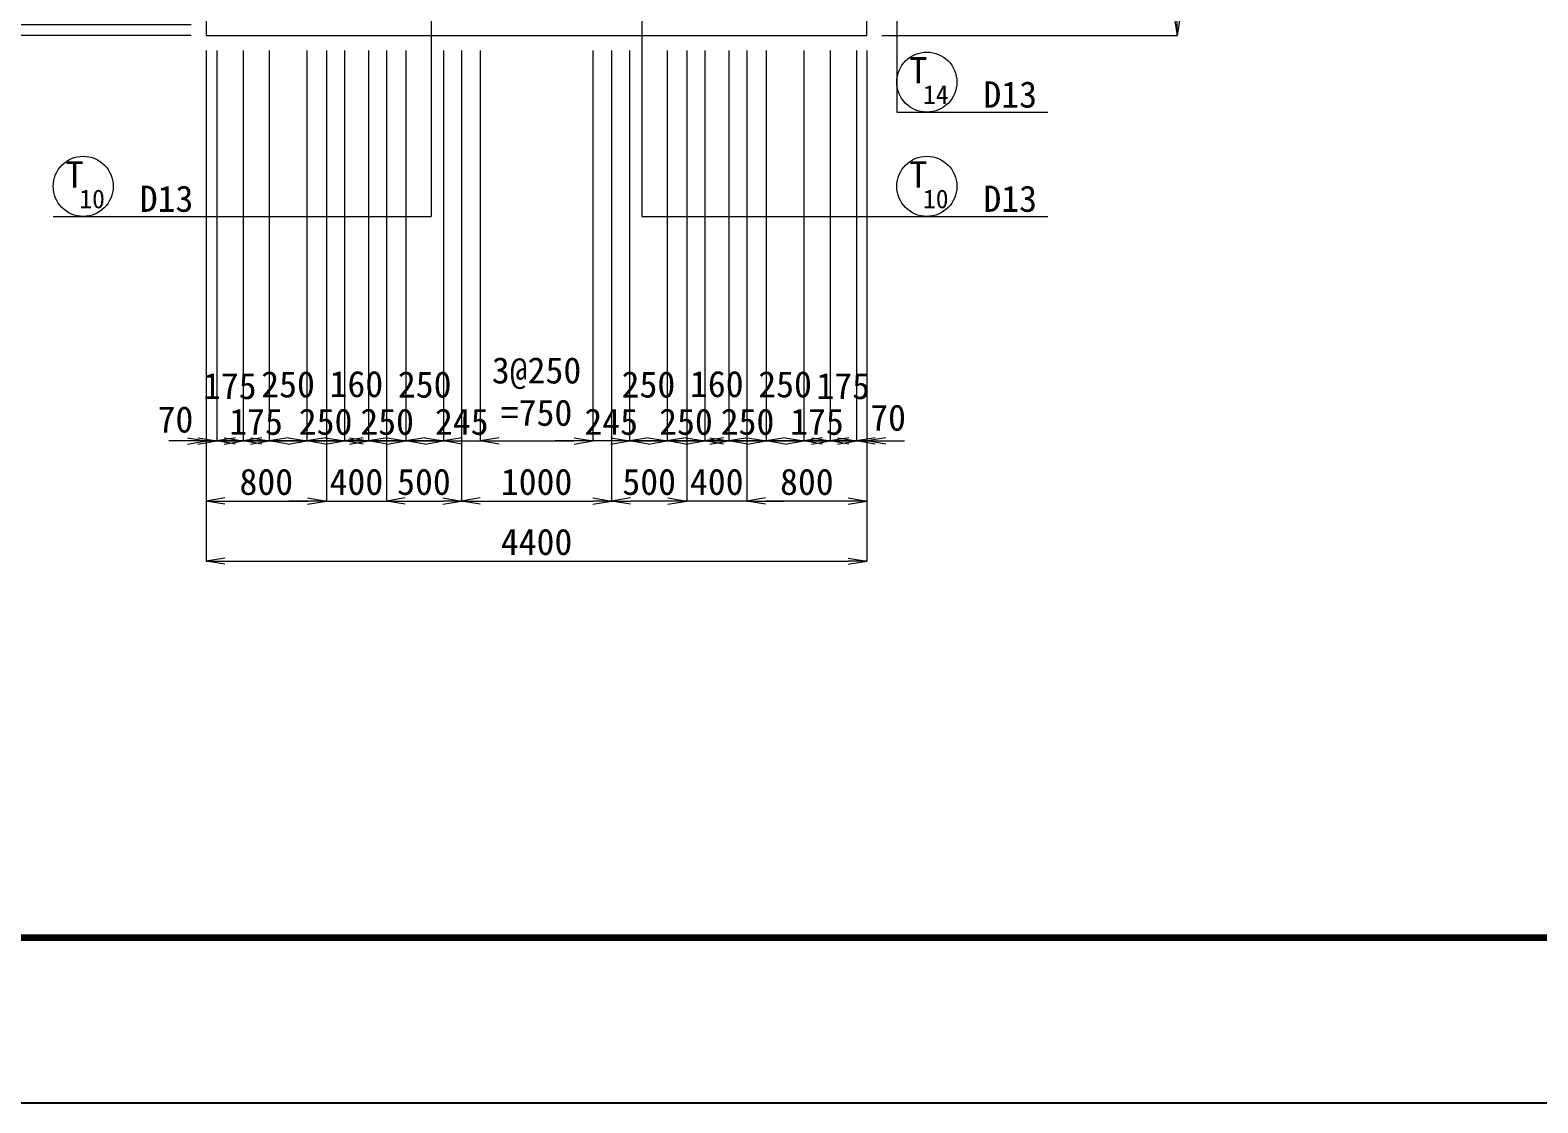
# Model space of a CAD drawing. Header units: millimetres. Extents: x 169470 to 758170, y -17820 to 11880.
# Drawn here: x 258350 to 268390, y -17820 to -10679 of the extents above; entities that cross this region are included whole.
import ezdxf
from ezdxf.enums import TextEntityAlignment as Align

# ---------------------------------------------------------------- set-up
doc = ezdxf.new("R2010")
doc.units = ezdxf.units.MM
doc.header["$LTSCALE"] = 50
doc.header["$PDSIZE"] = 300
doc.layers.get('Defpoints').update_dxf_attribs({"color": 151})
for name, color, linetype, lineweight in [('D-BGD', 7, 'Continuous', 13), ('D-STR-DIM', 7, 'Continuous', 13), ('D-STR-HTXT', 7, 'Continuous', 13), ('D-STR-TXT', 7, 'Continuous', 13), ('D-TTL', 2, 'Continuous', 140)]:
    doc.layers.add(name, color=color, linetype=linetype, lineweight=lineweight)
doc.styles.add('MS ゴシック', font='MS Gothic.ttf')
doc.styles.add('YOKO_GOTHIC', font='MS Gothic.ttf')
doc.dimstyles.new('DIM-50', dxfattribs={"dimscale": 50, "dimtxt": 3.5, "dimasz": 2.5, "dimexe": 0, "dimexo": 2, "dimgap": 0.8, "dimtad": 1, "dimdec": 0, "dimzin": 1, "dimdsep": 46, "dimtxsty": 'MS ゴシック', "dimblk": 'OPEN', "dimcen": 0.1, "dimclrd": 256, "dimclre": 256, "dimclrt": 256, "dimaunit": 1, "dimadec": 3, "dimazin": 0, "dimtfac": 1, "dimtdec": 0, "dimtix": 1, "dimtmove": 2, "dimatfit": 3, "dimldrblk": 'OPEN', "dimfxl": 1, "dimlwd": -1, "dimlwe": -1, "dimarcsym": 2})
doc.dimstyles.new('S50', dxfattribs={"dimscale": 50, "dimtxt": 3.5, "dimasz": 2, "dimexe": 1, "dimexo": 1, "dimgap": 1, "dimtad": 1, "dimdec": 0, "dimzin": 1, "dimdsep": 46, "dimtxsty": 'YOKO_GOTHIC', "dimblk": 'OPEN', "dimcen": 0, "dimclrd": 256, "dimclre": 256, "dimclrt": 256, "dimaunit": 1, "dimadec": 3, "dimazin": 0, "dimtfac": 1, "dimtdec": 0, "dimtix": 1, "dimtmove": 2, "dimatfit": 3, "dimldrblk": 'OPEN', "dimfxl": 1, "dimlwd": -1, "dimlwe": -1, "dimarcsym": 0})

# ---------------------------------------------------------------- blocks, each defined once
blk = doc.blocks.new('_Open')
at = {"color": 0, "linetype": 'ByBlock', "lineweight": -2}
for p, q in [((-1, 0.167), (0, 0)), ((-1, -0.167), (0, 0)), ((0, 0), (-1, 0))]:
    blk.add_line(p, q, dxfattribs=at)
blk = doc.blocks.new('*D1552')
at = {"layer": 'D-STR-DIM', "transparency": 16777216}
for p, q in [((260872, -7514), (256722, -7514)), ((256722, -7639), (256722, -10589)), ((259422, -10714), (256722, -10714))]:
    blk.add_line(p, q, dxfattribs=at)
at = {"layer": 'Defpoints', "color": 0, "transparency": 16777216}
for p in [(260972, -7514), (256722, -10714), (259522, -10714)]:
    blk.add_point(p, dxfattribs=at)
at = {"layer": 'D-STR-DIM', "transparency": 16777216, "xscale": 125, "yscale": 125, "zscale": 125}
for p, rotation in [((256722, -7514), 90), ((256722, -10714), 270)]:
    blk.add_blockref('_Open', p, dxfattribs=dict(at, rotation=rotation))
at = {"layer": 'D-STR-DIM', "transparency": 16777216, "insert": (256594, -9114), "char_height": 175, "attachment_point": 5, "rotation": 90, "style": 'MS ゴシック'}
blk.add_mtext('3200', dxfattribs=at)
blk = doc.blocks.new('*D1555')
at = {"layer": 'D-STR-DIM', "transparency": 16777216}
for p, q in [((259422, -9964), (257122, -9964)), ((257122, -10089), (257122, -10589)), ((259422, -10714), (257122, -10714))]:
    blk.add_line(p, q, dxfattribs=at)
at = {"layer": 'Defpoints', "color": 0, "transparency": 16777216}
for p in [(259522, -9964), (257122, -10714), (259522, -10714)]:
    blk.add_point(p, dxfattribs=at)
at = {"layer": 'D-STR-DIM', "transparency": 16777216, "xscale": 125, "yscale": 125, "zscale": 125}
for p, rotation in [((257122, -9964), 90), ((257122, -10714), 270)]:
    blk.add_blockref('_Open', p, dxfattribs=dict(at, rotation=rotation))
at = {"layer": 'D-STR-DIM', "transparency": 16777216, "insert": (256994, -10339), "char_height": 175, "attachment_point": 5, "rotation": 90, "style": 'MS ゴシック'}
blk.add_mtext('750', dxfattribs=at)
blk = doc.blocks.new('*D1561')
at = {"layer": 'D-STR-DIM', "transparency": 16777216}
for p, q in [((257522, -10519), (257522, -10394)), ((259422, -10644), (257522, -10644)), ((257522, -10644), (257522, -10714)), ((259422, -10714), (257522, -10714)), ((257522, -10839), (257522, -10964))]:
    blk.add_line(p, q, dxfattribs=at)
at = {"layer": 'Defpoints', "color": 0, "transparency": 16777216}
for p in [(257522, -10714), (259522, -10644), (259522, -10714)]:
    blk.add_point(p, dxfattribs=at)
at = {"layer": 'D-STR-DIM', "transparency": 16777216, "xscale": 125, "yscale": 125, "zscale": 125}
for p, rotation in [((257522, -10644), 270), ((257522, -10714), 90)]:
    blk.add_blockref('_Open', p, dxfattribs=dict(at, rotation=rotation))
at = {"layer": 'D-STR-DIM', "transparency": 16777216, "insert": (257394, -10679), "char_height": 175, "attachment_point": 5, "rotation": 90, "style": 'MS ゴシック'}
blk.add_mtext('70', dxfattribs=at)
blk = doc.blocks.new('*D1566')
at = {"layer": 'D-STR-DIM', "transparency": 16777216}
for p, q in [((264622, -9475), (265988, -9475)), ((265988, -10589), (265988, -9600)), ((264022, -10714), (265988, -10714))]:
    blk.add_line(p, q, dxfattribs=at)
at = {"layer": 'Defpoints', "color": 0, "transparency": 16777216}
for p in [(264522, -9475), (265988, -9475), (263922, -10714)]:
    blk.add_point(p, dxfattribs=at)
at = {"layer": 'D-STR-DIM', "transparency": 16777216, "xscale": 125, "yscale": 125, "zscale": 125}
for p, rotation in [((265988, -9475), 90), ((265988, -10714), 270)]:
    blk.add_blockref('_Open', p, dxfattribs=dict(at, rotation=rotation))
at = {"layer": 'D-STR-DIM', "transparency": 16777216, "insert": (265860, -10095), "char_height": 175, "attachment_point": 5, "rotation": 90, "style": 'MS ゴシック'}
blk.add_mtext('1239', dxfattribs=at)
blk = doc.blocks.new('*D1568')
at = {"layer": 'D-STR-DIM', "transparency": 16777216}
for p, q in [((259522, -10814), (259522, -14214)), ((263922, -10814), (263922, -14214)), ((259647, -14214), (263797, -14214))]:
    blk.add_line(p, q, dxfattribs=at)
at = {"layer": 'Defpoints', "color": 0, "transparency": 16777216}
for p in [(259522, -10714), (263922, -10714), (263922, -14214)]:
    blk.add_point(p, dxfattribs=at)
at = {"layer": 'D-STR-DIM', "transparency": 16777216, "xscale": 125, "yscale": 125, "zscale": 125, "rotation": 180}
blk.add_blockref('_Open', (259522, -14214), dxfattribs=at)
at = {"layer": 'D-STR-DIM', "transparency": 16777216, "xscale": 125, "yscale": 125, "zscale": 125}
blk.add_blockref('_Open', (263922, -14214), dxfattribs=at)
at = {"layer": 'D-STR-DIM', "transparency": 16777216, "insert": (261722, -14087), "char_height": 175, "attachment_point": 5, "style": 'MS ゴシック'}
blk.add_mtext('4400', dxfattribs=at)
blk = doc.blocks.new('*D1569')
at = {"layer": 'D-STR-DIM', "transparency": 16777216}
for p, q in [((259522, -10814), (259522, -13814)), ((260322, -10814), (260322, -13814)), ((259647, -13814), (260197, -13814))]:
    blk.add_line(p, q, dxfattribs=at)
at = {"layer": 'Defpoints', "color": 0, "transparency": 16777216}
for p in [(259522, -10714), (260322, -10714), (260322, -13814)]:
    blk.add_point(p, dxfattribs=at)
at = {"layer": 'D-STR-DIM', "transparency": 16777216, "xscale": 125, "yscale": 125, "zscale": 125, "rotation": 180}
blk.add_blockref('_Open', (259522, -13814), dxfattribs=at)
at = {"layer": 'D-STR-DIM', "transparency": 16777216, "xscale": 125, "yscale": 125, "zscale": 125}
blk.add_blockref('_Open', (260322, -13814), dxfattribs=at)
at = {"layer": 'D-STR-DIM', "transparency": 16777216, "insert": (259922, -13687), "char_height": 175, "attachment_point": 5, "style": 'MS ゴシック'}
blk.add_mtext('800', dxfattribs=at)
blk = doc.blocks.new('*D1570')
at = {"layer": 'D-STR-DIM', "transparency": 16777216}
for p, q in [((260322, -10814), (260322, -13814)), ((260722, -10814), (260722, -13814)), ((260197, -13814), (260072, -13814)), ((260322, -13814), (260722, -13814)), ((260847, -13814), (260972, -13814))]:
    blk.add_line(p, q, dxfattribs=at)
at = {"layer": 'Defpoints', "color": 0, "transparency": 16777216}
for p in [(260322, -10714), (260722, -10714), (260722, -13814)]:
    blk.add_point(p, dxfattribs=at)
at = {"layer": 'D-STR-DIM', "transparency": 16777216, "xscale": 125, "yscale": 125, "zscale": 125}
blk.add_blockref('_Open', (260322, -13814), dxfattribs=at)
at = {"layer": 'D-STR-DIM', "transparency": 16777216, "xscale": 125, "yscale": 125, "zscale": 125, "rotation": 180}
blk.add_blockref('_Open', (260722, -13814), dxfattribs=at)
at = {"layer": 'D-STR-DIM', "transparency": 16777216, "insert": (260522, -13687), "char_height": 175, "attachment_point": 5, "style": 'MS ゴシック'}
blk.add_mtext('400', dxfattribs=at)
blk = doc.blocks.new('*D1571')
at = {"layer": 'D-STR-DIM', "transparency": 16777216}
for p, q in [((260722, -10814), (260722, -13814)), ((261222, -10814), (261222, -13814)), ((260847, -13814), (261097, -13814))]:
    blk.add_line(p, q, dxfattribs=at)
at = {"layer": 'Defpoints', "color": 0, "transparency": 16777216}
for p in [(260722, -10714), (261222, -10714), (261222, -13814)]:
    blk.add_point(p, dxfattribs=at)
at = {"layer": 'D-STR-DIM', "transparency": 16777216, "xscale": 125, "yscale": 125, "zscale": 125, "rotation": 180}
blk.add_blockref('_Open', (260722, -13814), dxfattribs=at)
at = {"layer": 'D-STR-DIM', "transparency": 16777216, "xscale": 125, "yscale": 125, "zscale": 125}
blk.add_blockref('_Open', (261222, -13814), dxfattribs=at)
at = {"layer": 'D-STR-DIM', "transparency": 16777216, "insert": (260972, -13687), "char_height": 175, "attachment_point": 5, "style": 'MS ゴシック'}
blk.add_mtext('500', dxfattribs=at)
blk = doc.blocks.new('*D1572')
at = {"layer": 'D-STR-DIM', "transparency": 16777216}
for p, q in [((261222, -10814), (261222, -13814)), ((262222, -10814), (262222, -13814)), ((261347, -13814), (262097, -13814))]:
    blk.add_line(p, q, dxfattribs=at)
at = {"layer": 'Defpoints', "color": 0, "transparency": 16777216}
for p in [(261222, -10714), (262222, -10714), (262222, -13814)]:
    blk.add_point(p, dxfattribs=at)
at = {"layer": 'D-STR-DIM', "transparency": 16777216, "xscale": 125, "yscale": 125, "zscale": 125, "rotation": 180}
blk.add_blockref('_Open', (261222, -13814), dxfattribs=at)
at = {"layer": 'D-STR-DIM', "transparency": 16777216, "xscale": 125, "yscale": 125, "zscale": 125}
blk.add_blockref('_Open', (262222, -13814), dxfattribs=at)
at = {"layer": 'D-STR-DIM', "transparency": 16777216, "insert": (261722, -13687), "char_height": 175, "attachment_point": 5, "style": 'MS ゴシック'}
blk.add_mtext('1000', dxfattribs=at)
blk = doc.blocks.new('*D1573')
at = {"layer": 'D-STR-DIM', "transparency": 16777216}
for p, q in [((259522, -10814), (259522, -13414)), ((259592, -10814), (259592, -13414)), ((259397, -13414), (259272, -13414)), ((259522, -13414), (259592, -13414)), ((259717, -13414), (259842, -13414))]:
    blk.add_line(p, q, dxfattribs=at)
at = {"layer": 'Defpoints', "color": 0, "transparency": 16777216}
for p in [(259522, -10714), (259592, -10714), (259592, -13414)]:
    blk.add_point(p, dxfattribs=at)
at = {"layer": 'D-STR-DIM', "transparency": 16777216, "xscale": 125, "yscale": 125, "zscale": 125}
blk.add_blockref('_Open', (259522, -13414), dxfattribs=at)
at = {"layer": 'D-STR-DIM', "transparency": 16777216, "xscale": 125, "yscale": 125, "zscale": 125, "rotation": 180}
blk.add_blockref('_Open', (259592, -13414), dxfattribs=at)
at = {"layer": 'D-STR-DIM', "transparency": 16777216, "insert": (259317, -13272), "char_height": 175, "attachment_point": 5, "style": 'MS ゴシック'}
blk.add_mtext('70', dxfattribs=at)
blk = doc.blocks.new('*D1574')
at = {"layer": 'D-STR-DIM', "transparency": 16777216}
for p, q in [((263852, -10814), (263852, -13414)), ((263922, -10814), (263922, -13414)), ((263727, -13414), (263602, -13414)), ((263922, -13414), (263852, -13414)), ((264047, -13414), (264172, -13414))]:
    blk.add_line(p, q, dxfattribs=at)
at = {"layer": 'Defpoints', "color": 0, "transparency": 16777216}
for p in [(263852, -10714), (263922, -10714), (263852, -13414)]:
    blk.add_point(p, dxfattribs=at)
at = {"layer": 'D-STR-DIM', "transparency": 16777216, "xscale": 125, "yscale": 125, "zscale": 125}
blk.add_blockref('_Open', (263852, -13414), dxfattribs=at)
at = {"layer": 'D-STR-DIM', "transparency": 16777216, "xscale": 125, "yscale": 125, "zscale": 125, "rotation": 180}
blk.add_blockref('_Open', (263922, -13414), dxfattribs=at)
at = {"layer": 'D-STR-DIM', "transparency": 16777216, "insert": (264063, -13260), "char_height": 175, "attachment_point": 5, "style": 'MS ゴシック'}
blk.add_mtext('70', dxfattribs=at)
blk = doc.blocks.new('*D1575')
at = {"layer": 'D-STR-DIM', "transparency": 16777216}
for p, q in [((259592, -10814), (259592, -13414)), ((259767, -10814), (259767, -13414)), ((259467, -13414), (259342, -13414)), ((259592, -13414), (259767, -13414)), ((259892, -13414), (260017, -13414))]:
    blk.add_line(p, q, dxfattribs=at)
at = {"layer": 'Defpoints', "color": 0, "transparency": 16777216}
for p in [(259592, -10714), (259767, -10714), (259767, -13414)]:
    blk.add_point(p, dxfattribs=at)
at = {"layer": 'D-STR-DIM', "transparency": 16777216, "xscale": 125, "yscale": 125, "zscale": 125}
blk.add_blockref('_Open', (259592, -13414), dxfattribs=at)
at = {"layer": 'D-STR-DIM', "transparency": 16777216, "xscale": 125, "yscale": 125, "zscale": 125, "rotation": 180}
blk.add_blockref('_Open', (259767, -13414), dxfattribs=at)
at = {"layer": 'D-STR-DIM', "transparency": 16777216, "insert": (259679, -13049), "char_height": 175, "attachment_point": 5, "style": 'MS ゴシック'}
blk.add_mtext('175', dxfattribs=at)
blk = doc.blocks.new('*D1576')
at = {"layer": 'D-STR-DIM', "transparency": 16777216}
for p, q in [((261347, -10814), (261347, -13414)), ((262097, -10814), (262097, -13414)), ((261472, -13414), (261972, -13414))]:
    blk.add_line(p, q, dxfattribs=at)
at = {"layer": 'Defpoints', "color": 0, "transparency": 16777216}
for p in [(261347, -10714), (262097, -10714), (262097, -13414)]:
    blk.add_point(p, dxfattribs=at)
at = {"layer": 'D-STR-DIM', "transparency": 16777216, "xscale": 125, "yscale": 125, "zscale": 125, "rotation": 180}
blk.add_blockref('_Open', (261347, -13414), dxfattribs=at)
at = {"layer": 'D-STR-DIM', "transparency": 16777216, "xscale": 125, "yscale": 125, "zscale": 125}
blk.add_blockref('_Open', (262097, -13414), dxfattribs=at)
at = {"layer": 'D-STR-DIM', "transparency": 16777216, "char_height": 175, "attachment_point": 5, "style": 'MS ゴシック'}
for s, insert in [('3@250', (261722, -12963)), ('=750', (261722, -13227))]:
    blk.add_mtext(s, dxfattribs=dict(at, insert=insert))
blk = doc.blocks.new('*D1577')
at = {"layer": 'D-STR-DIM', "transparency": 16777216}
for p, q in [((259767, -10814), (259767, -13414)), ((259942, -10814), (259942, -13414)), ((259642, -13414), (259517, -13414)), ((259767, -13414), (259942, -13414)), ((260067, -13414), (260192, -13414))]:
    blk.add_line(p, q, dxfattribs=at)
at = {"layer": 'Defpoints', "color": 0, "transparency": 16777216}
for p in [(259767, -10714), (259942, -10714), (259942, -13414)]:
    blk.add_point(p, dxfattribs=at)
at = {"layer": 'D-STR-DIM', "transparency": 16777216, "xscale": 125, "yscale": 125, "zscale": 125}
blk.add_blockref('_Open', (259767, -13414), dxfattribs=at)
at = {"layer": 'D-STR-DIM', "transparency": 16777216, "xscale": 125, "yscale": 125, "zscale": 125, "rotation": 180}
blk.add_blockref('_Open', (259942, -13414), dxfattribs=at)
at = {"layer": 'D-STR-DIM', "transparency": 16777216, "insert": (259854, -13287), "char_height": 175, "attachment_point": 5, "style": 'MS ゴシック'}
blk.add_mtext('175', dxfattribs=at)
blk = doc.blocks.new('*D1578')
at = {"layer": 'D-STR-DIM', "transparency": 16777216}
for p, q in [((259942, -10814), (259942, -13414)), ((260192, -10814), (260192, -13414)), ((259817, -13414), (259692, -13414)), ((259942, -13414), (260192, -13414)), ((260317, -13414), (260442, -13414))]:
    blk.add_line(p, q, dxfattribs=at)
at = {"layer": 'Defpoints', "color": 0, "transparency": 16777216}
for p in [(259942, -10714), (260192, -10714), (260192, -13414)]:
    blk.add_point(p, dxfattribs=at)
at = {"layer": 'D-STR-DIM', "transparency": 16777216, "xscale": 125, "yscale": 125, "zscale": 125}
blk.add_blockref('_Open', (259942, -13414), dxfattribs=at)
at = {"layer": 'D-STR-DIM', "transparency": 16777216, "xscale": 125, "yscale": 125, "zscale": 125, "rotation": 180}
blk.add_blockref('_Open', (260192, -13414), dxfattribs=at)
at = {"layer": 'D-STR-DIM', "transparency": 16777216, "insert": (260067, -13038), "char_height": 175, "attachment_point": 5, "style": 'MS ゴシック'}
blk.add_mtext('250', dxfattribs=at)
blk = doc.blocks.new('*D1579')
at = {"layer": 'D-STR-DIM', "transparency": 16777216}
for p, q in [((260192, -10814), (260192, -13414)), ((260442, -10814), (260442, -13414)), ((260067, -13414), (259942, -13414)), ((260192, -13414), (260442, -13414)), ((260567, -13414), (260692, -13414))]:
    blk.add_line(p, q, dxfattribs=at)
at = {"layer": 'Defpoints', "color": 0, "transparency": 16777216}
for p in [(260192, -10714), (260442, -10714), (260442, -13414)]:
    blk.add_point(p, dxfattribs=at)
at = {"layer": 'D-STR-DIM', "transparency": 16777216, "xscale": 125, "yscale": 125, "zscale": 125}
blk.add_blockref('_Open', (260192, -13414), dxfattribs=at)
at = {"layer": 'D-STR-DIM', "transparency": 16777216, "xscale": 125, "yscale": 125, "zscale": 125, "rotation": 180}
blk.add_blockref('_Open', (260442, -13414), dxfattribs=at)
at = {"layer": 'D-STR-DIM', "transparency": 16777216, "insert": (260317, -13287), "char_height": 175, "attachment_point": 5, "style": 'MS ゴシック'}
blk.add_mtext('250', dxfattribs=at)
blk = doc.blocks.new('*D1580')
at = {"layer": 'D-STR-DIM', "transparency": 16777216}
for p, q in [((260442, -10814), (260442, -13414)), ((260602, -10814), (260602, -13414)), ((260317, -13414), (260192, -13414)), ((260442, -13414), (260602, -13414)), ((260727, -13414), (260852, -13414))]:
    blk.add_line(p, q, dxfattribs=at)
at = {"layer": 'Defpoints', "color": 0, "transparency": 16777216}
for p in [(260442, -10714), (260602, -10714), (260602, -13414)]:
    blk.add_point(p, dxfattribs=at)
at = {"layer": 'D-STR-DIM', "transparency": 16777216, "xscale": 125, "yscale": 125, "zscale": 125}
blk.add_blockref('_Open', (260442, -13414), dxfattribs=at)
at = {"layer": 'D-STR-DIM', "transparency": 16777216, "xscale": 125, "yscale": 125, "zscale": 125, "rotation": 180}
blk.add_blockref('_Open', (260602, -13414), dxfattribs=at)
at = {"layer": 'D-STR-DIM', "transparency": 16777216, "insert": (260522, -13036), "char_height": 175, "attachment_point": 5, "style": 'MS ゴシック'}
blk.add_mtext('160', dxfattribs=at)
blk = doc.blocks.new('*D1581')
at = {"layer": 'D-STR-DIM', "transparency": 16777216}
for p, q in [((260602, -10814), (260602, -13414)), ((260852, -10814), (260852, -13414)), ((260477, -13414), (260352, -13414)), ((260602, -13414), (260852, -13414)), ((260977, -13414), (261102, -13414))]:
    blk.add_line(p, q, dxfattribs=at)
at = {"layer": 'Defpoints', "color": 0, "transparency": 16777216}
for p in [(260602, -10714), (260852, -10714), (260852, -13414)]:
    blk.add_point(p, dxfattribs=at)
at = {"layer": 'D-STR-DIM', "transparency": 16777216, "xscale": 125, "yscale": 125, "zscale": 125}
blk.add_blockref('_Open', (260602, -13414), dxfattribs=at)
at = {"layer": 'D-STR-DIM', "transparency": 16777216, "xscale": 125, "yscale": 125, "zscale": 125, "rotation": 180}
blk.add_blockref('_Open', (260852, -13414), dxfattribs=at)
at = {"layer": 'D-STR-DIM', "transparency": 16777216, "insert": (260727, -13287), "char_height": 175, "attachment_point": 5, "style": 'MS ゴシック'}
blk.add_mtext('250', dxfattribs=at)
blk = doc.blocks.new('*D1582')
at = {"layer": 'D-STR-DIM', "transparency": 16777216}
for p, q in [((260852, -10814), (260852, -13414)), ((261102, -10814), (261102, -13414)), ((260727, -13414), (260602, -13414)), ((260852, -13414), (261102, -13414)), ((261227, -13414), (261352, -13414))]:
    blk.add_line(p, q, dxfattribs=at)
at = {"layer": 'Defpoints', "color": 0, "transparency": 16777216}
for p in [(260852, -10714), (261102, -10714), (261102, -13414)]:
    blk.add_point(p, dxfattribs=at)
at = {"layer": 'D-STR-DIM', "transparency": 16777216, "xscale": 125, "yscale": 125, "zscale": 125}
blk.add_blockref('_Open', (260852, -13414), dxfattribs=at)
at = {"layer": 'D-STR-DIM', "transparency": 16777216, "xscale": 125, "yscale": 125, "zscale": 125, "rotation": 180}
blk.add_blockref('_Open', (261102, -13414), dxfattribs=at)
at = {"layer": 'D-STR-DIM', "transparency": 16777216, "insert": (260977, -13039), "char_height": 175, "attachment_point": 5, "style": 'MS ゴシック'}
blk.add_mtext('250', dxfattribs=at)
blk = doc.blocks.new('*D1583')
at = {"layer": 'D-STR-DIM', "transparency": 16777216}
for p, q in [((261102, -10814), (261102, -13414)), ((261347, -10814), (261347, -13414)), ((260977, -13414), (260852, -13414)), ((261102, -13414), (261347, -13414)), ((261472, -13414), (261597, -13414))]:
    blk.add_line(p, q, dxfattribs=at)
at = {"layer": 'Defpoints', "color": 0, "transparency": 16777216}
for p in [(261102, -10714), (261347, -10714), (261347, -13414)]:
    blk.add_point(p, dxfattribs=at)
at = {"layer": 'D-STR-DIM', "transparency": 16777216, "xscale": 125, "yscale": 125, "zscale": 125}
blk.add_blockref('_Open', (261102, -13414), dxfattribs=at)
at = {"layer": 'D-STR-DIM', "transparency": 16777216, "xscale": 125, "yscale": 125, "zscale": 125, "rotation": 180}
blk.add_blockref('_Open', (261347, -13414), dxfattribs=at)
at = {"layer": 'D-STR-DIM', "transparency": 16777216, "insert": (261224, -13287), "char_height": 175, "attachment_point": 5, "style": 'MS ゴシック'}
blk.add_mtext('245', dxfattribs=at)
blk = doc.blocks.new('*D1584')
at = {"layer": 'D-STR-DIM', "transparency": 16777216}
for p, q in [((263677, -10814), (263677, -13414)), ((263852, -10814), (263852, -13414)), ((263552, -13414), (263427, -13414)), ((263852, -13414), (263677, -13414)), ((263977, -13414), (264102, -13414))]:
    blk.add_line(p, q, dxfattribs=at)
at = {"layer": 'Defpoints', "color": 0, "transparency": 16777216}
for p in [(263677, -10714), (263852, -10714), (263677, -13414)]:
    blk.add_point(p, dxfattribs=at)
at = {"layer": 'D-STR-DIM', "transparency": 16777216, "xscale": 125, "yscale": 125, "zscale": 125}
blk.add_blockref('_Open', (263677, -13414), dxfattribs=at)
at = {"layer": 'D-STR-DIM', "transparency": 16777216, "xscale": 125, "yscale": 125, "zscale": 125, "rotation": 180}
blk.add_blockref('_Open', (263852, -13414), dxfattribs=at)
at = {"layer": 'D-STR-DIM', "transparency": 16777216, "insert": (263764, -13049), "char_height": 175, "attachment_point": 5, "style": 'MS ゴシック'}
blk.add_mtext('175', dxfattribs=at)
blk = doc.blocks.new('*D1585')
at = {"layer": 'D-STR-DIM', "transparency": 16777216}
for p, q in [((263502, -10814), (263502, -13414)), ((263677, -10814), (263677, -13414)), ((263377, -13414), (263252, -13414)), ((263677, -13414), (263502, -13414)), ((263802, -13414), (263927, -13414))]:
    blk.add_line(p, q, dxfattribs=at)
at = {"layer": 'Defpoints', "color": 0, "transparency": 16777216}
for p in [(263502, -10714), (263677, -10714), (263502, -13414)]:
    blk.add_point(p, dxfattribs=at)
at = {"layer": 'D-STR-DIM', "transparency": 16777216, "xscale": 125, "yscale": 125, "zscale": 125}
blk.add_blockref('_Open', (263502, -13414), dxfattribs=at)
at = {"layer": 'D-STR-DIM', "transparency": 16777216, "xscale": 125, "yscale": 125, "zscale": 125, "rotation": 180}
blk.add_blockref('_Open', (263677, -13414), dxfattribs=at)
at = {"layer": 'D-STR-DIM', "transparency": 16777216, "insert": (263589, -13287), "char_height": 175, "attachment_point": 5, "style": 'MS ゴシック'}
blk.add_mtext('175', dxfattribs=at)
blk = doc.blocks.new('*D1586')
at = {"layer": 'D-STR-DIM', "transparency": 16777216}
for p, q in [((263252, -10814), (263252, -13414)), ((263502, -10814), (263502, -13414)), ((263127, -13414), (263002, -13414)), ((263502, -13414), (263252, -13414)), ((263627, -13414), (263752, -13414))]:
    blk.add_line(p, q, dxfattribs=at)
at = {"layer": 'Defpoints', "color": 0, "transparency": 16777216}
for p in [(263252, -10714), (263502, -10714), (263252, -13414)]:
    blk.add_point(p, dxfattribs=at)
at = {"layer": 'D-STR-DIM', "transparency": 16777216, "xscale": 125, "yscale": 125, "zscale": 125}
blk.add_blockref('_Open', (263252, -13414), dxfattribs=at)
at = {"layer": 'D-STR-DIM', "transparency": 16777216, "xscale": 125, "yscale": 125, "zscale": 125, "rotation": 180}
blk.add_blockref('_Open', (263502, -13414), dxfattribs=at)
at = {"layer": 'D-STR-DIM', "transparency": 16777216, "insert": (263377, -13038), "char_height": 175, "attachment_point": 5, "style": 'MS ゴシック'}
blk.add_mtext('250', dxfattribs=at)
blk = doc.blocks.new('*D1587')
at = {"layer": 'D-STR-DIM', "transparency": 16777216}
for p, q in [((263002, -10814), (263002, -13414)), ((263252, -10814), (263252, -13414)), ((262877, -13414), (262752, -13414)), ((263252, -13414), (263002, -13414)), ((263377, -13414), (263502, -13414))]:
    blk.add_line(p, q, dxfattribs=at)
at = {"layer": 'Defpoints', "color": 0, "transparency": 16777216}
for p in [(263002, -10714), (263252, -10714), (263002, -13414)]:
    blk.add_point(p, dxfattribs=at)
at = {"layer": 'D-STR-DIM', "transparency": 16777216, "xscale": 125, "yscale": 125, "zscale": 125}
blk.add_blockref('_Open', (263002, -13414), dxfattribs=at)
at = {"layer": 'D-STR-DIM', "transparency": 16777216, "xscale": 125, "yscale": 125, "zscale": 125, "rotation": 180}
blk.add_blockref('_Open', (263252, -13414), dxfattribs=at)
at = {"layer": 'D-STR-DIM', "transparency": 16777216, "insert": (263127, -13287), "char_height": 175, "attachment_point": 5, "style": 'MS ゴシック'}
blk.add_mtext('250', dxfattribs=at)
blk = doc.blocks.new('*D1588')
at = {"layer": 'D-STR-DIM', "transparency": 16777216}
for p, q in [((262842, -10814), (262842, -13414)), ((263002, -10814), (263002, -13414)), ((262717, -13414), (262592, -13414)), ((263002, -13414), (262842, -13414)), ((263127, -13414), (263252, -13414))]:
    blk.add_line(p, q, dxfattribs=at)
at = {"layer": 'Defpoints', "color": 0, "transparency": 16777216}
for p in [(262842, -10714), (263002, -10714), (262842, -13414)]:
    blk.add_point(p, dxfattribs=at)
at = {"layer": 'D-STR-DIM', "transparency": 16777216, "xscale": 125, "yscale": 125, "zscale": 125}
blk.add_blockref('_Open', (262842, -13414), dxfattribs=at)
at = {"layer": 'D-STR-DIM', "transparency": 16777216, "xscale": 125, "yscale": 125, "zscale": 125, "rotation": 180}
blk.add_blockref('_Open', (263002, -13414), dxfattribs=at)
at = {"layer": 'D-STR-DIM', "transparency": 16777216, "insert": (262922, -13036), "char_height": 175, "attachment_point": 5, "style": 'MS ゴシック'}
blk.add_mtext('160', dxfattribs=at)
blk = doc.blocks.new('*D1589')
at = {"layer": 'D-STR-DIM', "transparency": 16777216}
for p, q in [((262592, -10814), (262592, -13414)), ((262842, -10814), (262842, -13414)), ((262467, -13414), (262342, -13414)), ((262842, -13414), (262592, -13414)), ((262967, -13414), (263092, -13414))]:
    blk.add_line(p, q, dxfattribs=at)
at = {"layer": 'Defpoints', "color": 0, "transparency": 16777216}
for p in [(262592, -10714), (262842, -10714), (262592, -13414)]:
    blk.add_point(p, dxfattribs=at)
at = {"layer": 'D-STR-DIM', "transparency": 16777216, "xscale": 125, "yscale": 125, "zscale": 125}
blk.add_blockref('_Open', (262592, -13414), dxfattribs=at)
at = {"layer": 'D-STR-DIM', "transparency": 16777216, "xscale": 125, "yscale": 125, "zscale": 125, "rotation": 180}
blk.add_blockref('_Open', (262842, -13414), dxfattribs=at)
at = {"layer": 'D-STR-DIM', "transparency": 16777216, "insert": (262717, -13287), "char_height": 175, "attachment_point": 5, "style": 'MS ゴシック'}
blk.add_mtext('250', dxfattribs=at)
blk = doc.blocks.new('*D1590')
at = {"layer": 'D-STR-DIM', "transparency": 16777216}
for p, q in [((262342, -10814), (262342, -13414)), ((262592, -10814), (262592, -13414)), ((262217, -13414), (262092, -13414)), ((262592, -13414), (262342, -13414)), ((262717, -13414), (262842, -13414))]:
    blk.add_line(p, q, dxfattribs=at)
at = {"layer": 'Defpoints', "color": 0, "transparency": 16777216}
for p in [(262342, -10714), (262592, -10714), (262342, -13414)]:
    blk.add_point(p, dxfattribs=at)
at = {"layer": 'D-STR-DIM', "transparency": 16777216, "xscale": 125, "yscale": 125, "zscale": 125}
blk.add_blockref('_Open', (262342, -13414), dxfattribs=at)
at = {"layer": 'D-STR-DIM', "transparency": 16777216, "xscale": 125, "yscale": 125, "zscale": 125, "rotation": 180}
blk.add_blockref('_Open', (262592, -13414), dxfattribs=at)
at = {"layer": 'D-STR-DIM', "transparency": 16777216, "insert": (262467, -13039), "char_height": 175, "attachment_point": 5, "style": 'MS ゴシック'}
blk.add_mtext('250', dxfattribs=at)
blk = doc.blocks.new('*D1591')
at = {"layer": 'D-STR-DIM', "transparency": 16777216}
for p, q in [((262097, -10814), (262097, -13414)), ((262342, -10814), (262342, -13414)), ((261972, -13414), (261847, -13414)), ((262342, -13414), (262097, -13414)), ((262467, -13414), (262592, -13414))]:
    blk.add_line(p, q, dxfattribs=at)
at = {"layer": 'Defpoints', "color": 0, "transparency": 16777216}
for p in [(262097, -10714), (262342, -10714), (262097, -13414)]:
    blk.add_point(p, dxfattribs=at)
at = {"layer": 'D-STR-DIM', "transparency": 16777216, "xscale": 125, "yscale": 125, "zscale": 125}
blk.add_blockref('_Open', (262097, -13414), dxfattribs=at)
at = {"layer": 'D-STR-DIM', "transparency": 16777216, "xscale": 125, "yscale": 125, "zscale": 125, "rotation": 180}
blk.add_blockref('_Open', (262342, -13414), dxfattribs=at)
at = {"layer": 'D-STR-DIM', "transparency": 16777216, "insert": (262219, -13287), "char_height": 175, "attachment_point": 5, "style": 'MS ゴシック'}
blk.add_mtext('245', dxfattribs=at)
blk = doc.blocks.new('*D1592')
at = {"layer": 'D-STR-DIM', "transparency": 16777216}
for p, q in [((263122, -10814), (263122, -13814)), ((263922, -10814), (263922, -13814)), ((263797, -13814), (263247, -13814))]:
    blk.add_line(p, q, dxfattribs=at)
at = {"layer": 'Defpoints', "color": 0, "transparency": 16777216}
for p in [(263122, -10714), (263922, -10714), (263122, -13814)]:
    blk.add_point(p, dxfattribs=at)
at = {"layer": 'D-STR-DIM', "transparency": 16777216, "xscale": 125, "yscale": 125, "zscale": 125, "rotation": 180}
blk.add_blockref('_Open', (263122, -13814), dxfattribs=at)
at = {"layer": 'D-STR-DIM', "transparency": 16777216, "xscale": 125, "yscale": 125, "zscale": 125}
blk.add_blockref('_Open', (263922, -13814), dxfattribs=at)
at = {"layer": 'D-STR-DIM', "transparency": 16777216, "insert": (263522, -13687), "char_height": 175, "attachment_point": 5, "style": 'MS ゴシック'}
blk.add_mtext('800', dxfattribs=at)
blk = doc.blocks.new('*D1593')
at = {"layer": 'D-STR-DIM', "transparency": 16777216}
for p, q in [((262722, -10814), (262722, -13814)), ((263122, -10814), (263122, -13814)), ((262597, -13814), (262472, -13814)), ((263122, -13814), (262722, -13814)), ((263247, -13814), (263372, -13814))]:
    blk.add_line(p, q, dxfattribs=at)
at = {"layer": 'Defpoints', "color": 0, "transparency": 16777216}
for p in [(262722, -10714), (263122, -10714), (262722, -13814)]:
    blk.add_point(p, dxfattribs=at)
at = {"layer": 'D-STR-DIM', "transparency": 16777216, "xscale": 125, "yscale": 125, "zscale": 125}
blk.add_blockref('_Open', (262722, -13814), dxfattribs=at)
at = {"layer": 'D-STR-DIM', "transparency": 16777216, "xscale": 125, "yscale": 125, "zscale": 125, "rotation": 180}
blk.add_blockref('_Open', (263122, -13814), dxfattribs=at)
at = {"layer": 'D-STR-DIM', "transparency": 16777216, "insert": (262922, -13687), "char_height": 175, "attachment_point": 5, "style": 'MS ゴシック'}
blk.add_mtext('400', dxfattribs=at)
blk = doc.blocks.new('*D1594')
at = {"layer": 'D-STR-DIM', "transparency": 16777216}
for p, q in [((262222, -10814), (262222, -13814)), ((262722, -10814), (262722, -13814)), ((262597, -13814), (262347, -13814))]:
    blk.add_line(p, q, dxfattribs=at)
at = {"layer": 'Defpoints', "color": 0, "transparency": 16777216}
for p in [(262222, -10714), (262722, -10714), (262222, -13814)]:
    blk.add_point(p, dxfattribs=at)
at = {"layer": 'D-STR-DIM', "transparency": 16777216, "xscale": 125, "yscale": 125, "zscale": 125, "rotation": 180}
blk.add_blockref('_Open', (262222, -13814), dxfattribs=at)
at = {"layer": 'D-STR-DIM', "transparency": 16777216, "xscale": 125, "yscale": 125, "zscale": 125}
blk.add_blockref('_Open', (262722, -13814), dxfattribs=at)
at = {"layer": 'D-STR-DIM', "transparency": 16777216, "insert": (262472, -13687), "char_height": 175, "attachment_point": 5, "style": 'MS ゴシック'}
blk.add_mtext('500', dxfattribs=at)

msp = doc.modelspace()

# ---------------------------------------------------------------- linework, layer by layer
at = {"layer": 'D-BGD'}
for p, q in [((259521.92, -7914.37), (259521.92, -10714.25)), ((263921.71, -10714.25), (263921.71, -7914.37)), ((259521.92, -10714.25), (263921.71, -10714.25))]:
    msp.add_line(p, q, dxfattribs=at)
at = {"layer": 'D-STR-HTXT'}
for p, q in [((264121.2, -10356.83), (264121.2, -11225.06)), ((264121.2, -11225.06), (265127.76, -11225.06)), ((258502.86, -11918.85), (261020.52, -11918.85)), ((262423.1, -11918.85), (265127.76, -11918.85))]:
    msp.add_line(p, q, dxfattribs=at)
for centre in [(264321.2, -11025.06), (258702.86, -11718.85), (264321.2, -11718.85)]:
    msp.add_circle(centre, 200, dxfattribs=at)
at = {"layer": 'D-TTL'}
msp.add_lwpolyline([(254594.53, 10780), (254594.53, -16720), (294594.53, -16720), (294594.53, 10780)], close=True, dxfattribs=at)
at = {"layer": 'Defpoints', "color": 1}
msp.add_lwpolyline([(253569.53, 11880), (253569.53, -17820), (295619.53, -17820), (295619.53, 11880)], close=True, dxfattribs=at)

# ---------------------------------------------------------------- texts
at = {"layer": 'D-STR-TXT', "style": 'YOKO_GOTHIC'}
for s, height, p in [('T', 175, (264264.92, -11033.38)), ('14', 125, (264380.58, -11171.18)), ('T', 175, (258646.58, -11727.17)), ('T', 175, (264264.92, -11727.17)), ('10', 125, (258762.24, -11864.97)), ('10', 125, (264380.58, -11864.97))]:
    msp.add_text(s, height=height, dxfattribs=at).set_placement(p, align=Align.CENTER)
for p in [(264697.72, -11195.06), (259079.38, -11888.85), (264697.72, -11888.85)]:
    msp.add_text('D13', height=175, dxfattribs=at).set_placement(p)

# ---------------------------------------------------------------- dimensions: what is measured, and where the dimension line sits
at = {"layer": 'D-STR-DIM'}
for base, p1, p2, angle, picture, middle in [((256721.92, -10714.25), (260971.81, -7514.37), (259521.92, -10714.25), 90, '*D1552', (256594.42, -9114.31)), ((265987.58, -9475.37), (263921.71, -10714.25), (264521.71, -9475.37), 90, '*D1566', (265860.08, -10094.81)), ((257121.92, -10714.25), (259521.92, -9964.37), (259521.92, -10714.25), 90, '*D1555', (256994.42, -10339.31)), ((257521.92, -10714.25), (259521.92, -10644.25), (259521.92, -10714.25), 90, '*D1561', (257394.42, -10679.25)), ((262096.81, -13414.25), (262341.81, -10714.25), (262096.81, -10714.25), 180, '*D1591', (262219.31, -13286.75)), ((262221.81, -13814.25), (262721.81, -10714.25), (262221.81, -10714.25), 180, '*D1594', (262471.81, -13686.75)), ((262591.81, -13414.25), (262841.81, -10714.25), (262591.81, -10714.25), 180, '*D1589', (262716.81, -13286.75)), ((262721.81, -13814.25), (263121.81, -10714.25), (262721.81, -10714.25), 180, '*D1593', (262921.81, -13686.75)), ((263001.81, -13414.25), (263251.81, -10714.25), (263001.81, -10714.25), 180, '*D1587', (263126.81, -13286.75)), ((263121.81, -13814.25), (263921.71, -10714.25), (263121.81, -10714.25), 180, '*D1592', (263521.76, -13686.75)), ((263501.81, -13414.25), (263676.71, -10714.25), (263501.81, -10714.25), 180, '*D1585', (263589.26, -13286.75))]:
    dim = msp.add_linear_dim(base=base, p1=p1, p2=p2, angle=angle, dimstyle='DIM-50', dxfattribs=at)
    dim.commit()
    dim.dimension.update_dxf_attribs({"geometry": picture, "text_midpoint": middle})
for base, p1, p2, picture, middle in [((259591.92, -13414.25), (259521.92, -10714.25), (259591.92, -10714.25), '*D1573', (259316.92, -13271.78)), ((259766.92, -13414.25), (259591.92, -10714.25), (259766.92, -10714.25), '*D1575', (259679.42, -13049.07)), ((260191.81, -13414.25), (259941.81, -10714.25), (260191.81, -10714.25), '*D1578', (260066.81, -13037.95)), ((260601.81, -13414.25), (260441.81, -10714.25), (260601.81, -10714.25), '*D1580', (260521.81, -13035.91)), ((261101.81, -13414.25), (260851.81, -10714.25), (261101.81, -10714.25), '*D1582', (260976.81, -13039.5))]:
    dim = msp.add_linear_dim(base=base, p1=p1, p2=p2, dimstyle='DIM-50', dxfattribs=at)
    dim.commit()
    dim.dimension.update_dxf_attribs({"geometry": picture, "text_midpoint": middle, "dimtype": 160})
for base, p1, p2, picture, middle in [((259941.81, -13414.25), (259766.92, -10714.25), (259941.81, -10714.25), '*D1577', (259854.36, -13286.75)), ((263921.71, -14214.25), (259521.92, -10714.25), (263921.71, -10714.25), '*D1568', (261721.81, -14086.75)), ((260321.81, -13814.25), (259521.92, -10714.25), (260321.81, -10714.25), '*D1569', (259921.86, -13686.75)), ((260441.81, -13414.25), (260191.81, -10714.25), (260441.81, -10714.25), '*D1579', (260316.81, -13286.75)), ((260721.81, -13814.25), (260321.81, -10714.25), (260721.81, -10714.25), '*D1570', (260521.81, -13686.75)), ((260851.81, -13414.25), (260601.81, -10714.25), (260851.81, -10714.25), '*D1581', (260726.81, -13286.75)), ((261221.81, -13814.25), (260721.81, -10714.25), (261221.81, -10714.25), '*D1571', (260971.81, -13686.75)), ((261346.81, -13414.25), (261101.81, -10714.25), (261346.81, -10714.25), '*D1583', (261224.31, -13286.75)), ((262221.81, -13814.25), (261221.81, -10714.25), (262221.81, -10714.25), '*D1572', (261721.81, -13686.75))]:
    dim = msp.add_linear_dim(base=base, p1=p1, p2=p2, dimstyle='DIM-50', dxfattribs=at)
    dim.commit()
    dim.dimension.update_dxf_attribs({"geometry": picture, "text_midpoint": middle})
dim = msp.add_linear_dim(base=(262096.81, -13414.25), p1=(261346.81, -10714.25), p2=(262096.81, -10714.25), text='3@250\\X=<>', dimstyle='DIM-50', dxfattribs=at)
dim.commit()
dim.dimension.update_dxf_attribs({"geometry": '*D1576', "text_midpoint": (261721.81, -13099.49), "dimtype": 160})
for base, p1, p2, picture, middle in [((262341.81, -13414.25), (262591.81, -10714.25), (262341.81, -10714.25), '*D1590', (262466.81, -13039.5)), ((262841.81, -13414.25), (263001.81, -10714.25), (262841.81, -10714.25), '*D1588', (262921.81, -13035.91)), ((263251.81, -13414.25), (263501.81, -10714.25), (263251.81, -10714.25), '*D1586', (263376.81, -13037.95)), ((263676.71, -13414.25), (263851.71, -10714.25), (263676.71, -10714.25), '*D1584', (263764.21, -13049.07)), ((263851.71, -13414.25), (263921.71, -10714.25), (263851.71, -10714.25), '*D1574', (264062.98, -13260.05))]:
    dim = msp.add_linear_dim(base=base, p1=p1, p2=p2, angle=180, dimstyle='DIM-50', dxfattribs=at)
    dim.commit()
    dim.dimension.update_dxf_attribs({"geometry": picture, "text_midpoint": middle, "dimtype": 160})

# ---------------------------------------------------------------- leaders
at = {"layer": 'D-STR-HTXT'}
for points in [[(261020.52, -9189.37), (261020.52, -11918.85)], [(262423.1, -9189.37), (262423.1, -11918.85)]]:
    msp.add_leader(points, dimstyle='S50', dxfattribs=at)

doc.saveas('drawing.dxf')
